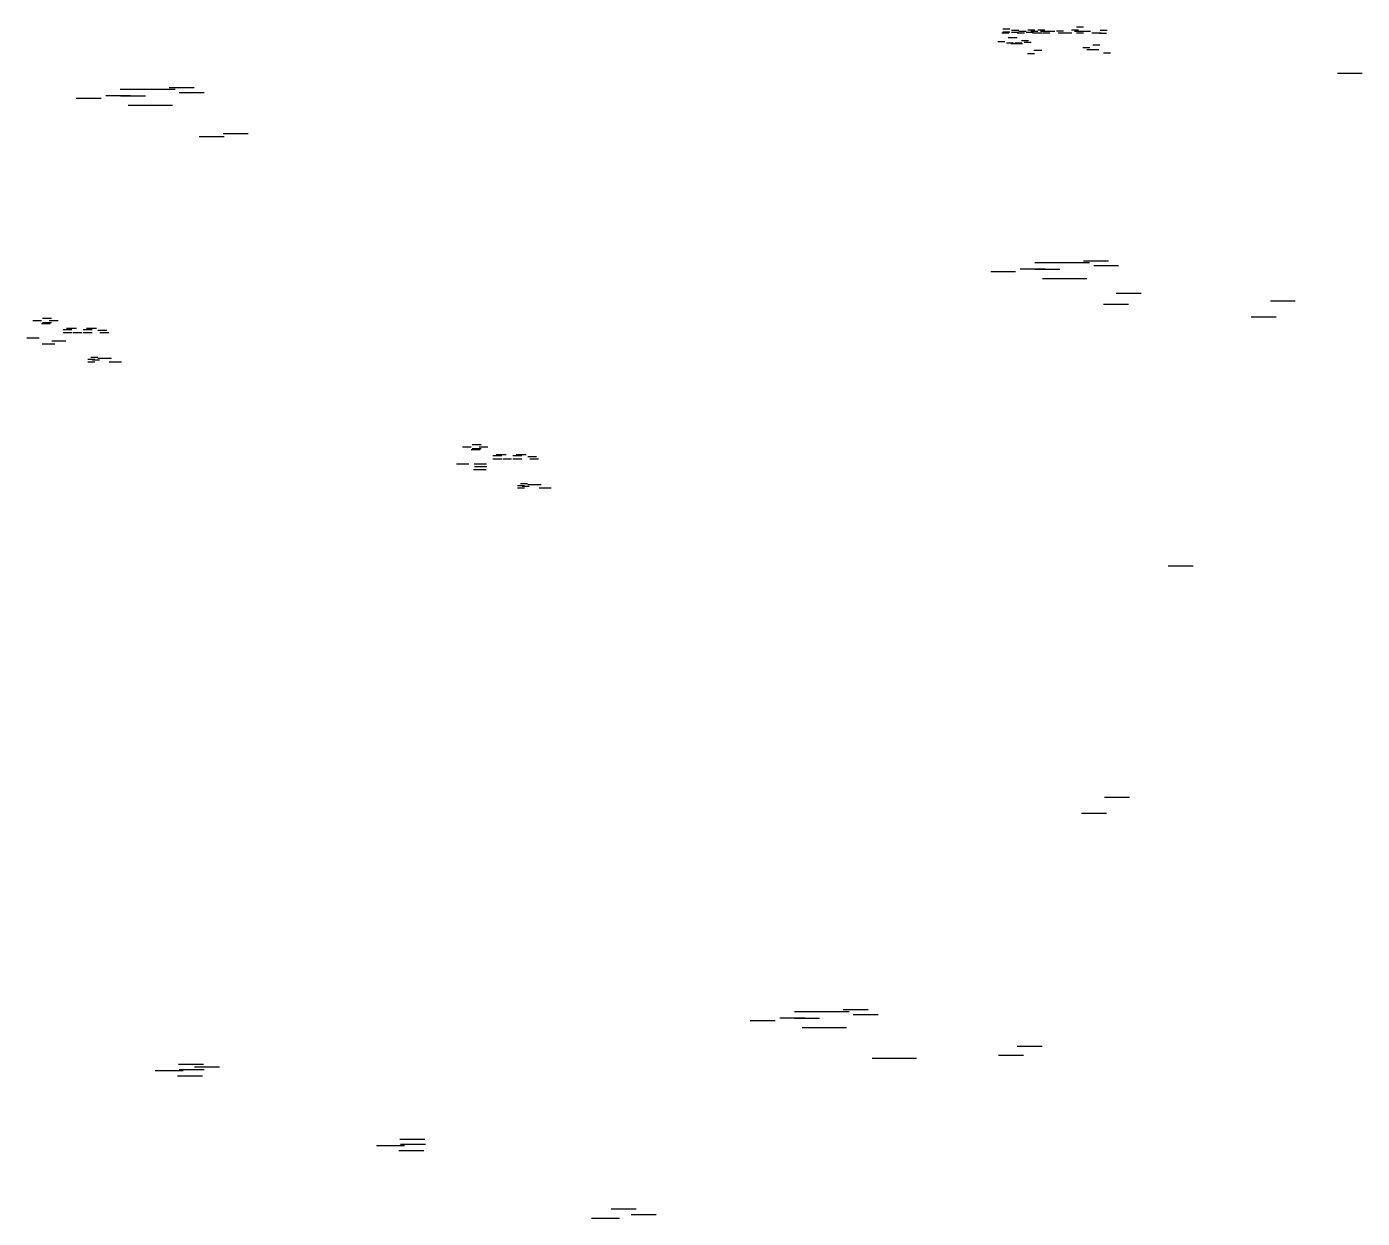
# Model space of a CAD drawing. Header units: metres. Extents: x 2661608.4 to 2661647.8, y 1209465.2 to 1209500.7.
# Drawn here: x 2661627.78 to 2661646.52, y 1209465.21 to 1209481.94 of the extents above; entities that cross this region are included whole.
import ezdxf

# ---------------------------------------------------------------- set-up
doc = ezdxf.new("R2010")
doc.units = ezdxf.units.M

msp = doc.modelspace()

# ---------------------------------------------------------------- linework, layer by layer
for p, q in [((2661642.505, 1209481.937), (2661642.605, 1209481.937)), ((2661641.458, 1209481.851), (2661641.558, 1209481.851)), ((2661641.471, 1209481.909), (2661641.571, 1209481.909)), ((2661641.471, 1209481.863), (2661641.571, 1209481.863)), ((2661641.547, 1209481.786), (2661641.647, 1209481.786)), ((2661641.573, 1209481.786), (2661641.673, 1209481.786)), ((2661641.596, 1209481.888), (2661641.696, 1209481.888)), ((2661641.597, 1209481.86), (2661641.697, 1209481.86)), ((2661641.675, 1209481.851), (2661641.775, 1209481.851)), ((2661641.7, 1209481.873), (2661641.8, 1209481.873)), ((2661641.733, 1209481.742), (2661641.833, 1209481.742)), ((2661641.802, 1209481.862), (2661641.902, 1209481.862)), ((2661641.823, 1209481.894), (2661641.923, 1209481.894)), ((2661641.864, 1209481.874), (2661641.964, 1209481.874)), ((2661641.891, 1209481.851), (2661641.991, 1209481.851)), ((2661641.922, 1209481.851), (2661642.022, 1209481.851)), ((2661641.963, 1209481.894), (2661642.063, 1209481.894)), ((2661642.003, 1209481.874), (2661642.103, 1209481.874)), ((2661642.031, 1209481.851), (2661642.131, 1209481.851)), ((2661642.104, 1209481.873), (2661642.204, 1209481.873)), ((2661642.226, 1209481.878), (2661642.326, 1209481.878)), ((2661642.249, 1209481.851), (2661642.349, 1209481.851)), ((2661642.34, 1209481.851), (2661642.44, 1209481.851)), ((2661642.437, 1209481.894), (2661642.537, 1209481.894)), ((2661642.477, 1209481.874), (2661642.577, 1209481.874)), ((2661642.505, 1209481.851), (2661642.605, 1209481.851)), ((2661642.531, 1209481.873), (2661642.631, 1209481.873)), ((2661642.601, 1209481.873), (2661642.701, 1209481.873)), ((2661642.723, 1209481.851), (2661642.823, 1209481.851)), ((2661642.754, 1209481.851), (2661642.854, 1209481.851)), ((2661642.829, 1209481.845), (2661642.929, 1209481.845)), ((2661642.839, 1209481.889), (2661642.939, 1209481.889)), ((2661641.402, 1209481.731), (2661641.502, 1209481.731)), ((2661641.525, 1209481.71), (2661641.625, 1209481.71)), ((2661641.585, 1209481.699), (2661641.685, 1209481.699)), ((2661641.642, 1209481.71), (2661641.742, 1209481.71)), ((2661641.647, 1209481.699), (2661641.747, 1209481.699)), ((2661641.773, 1209481.722), (2661641.873, 1209481.722)), ((2661641.819, 1209481.56), (2661641.919, 1209481.56)), ((2661641.907, 1209481.609), (2661642.007, 1209481.609)), ((2661641.92, 1209481.609), (2661642.02, 1209481.609)), ((2661642.594, 1209481.645), (2661642.694, 1209481.645)), ((2661642.652, 1209481.617), (2661642.752, 1209481.617)), ((2661642.722, 1209481.617), (2661642.822, 1209481.617)), ((2661642.734, 1209481.681), (2661642.834, 1209481.681)), ((2661642.886, 1209481.569), (2661642.986, 1209481.569)), ((2661646.167, 1209481.285), (2661646.517, 1209481.285)), ((2661629.09, 1209481.061), (2661629.44, 1209481.061)), ((2661629.239, 1209481.059), (2661629.589, 1209481.059)), ((2661629.511, 1209481.059), (2661629.861, 1209481.059)), ((2661629.776, 1209481.085), (2661630.126, 1209481.085)), ((2661629.917, 1209481.015), (2661630.267, 1209481.015)), ((2661628.473, 1209480.934), (2661628.823, 1209480.934)), ((2661628.886, 1209480.972), (2661629.236, 1209480.972)), ((2661629.094, 1209480.965), (2661629.444, 1209480.965)), ((2661629.2, 1209480.836), (2661629.55, 1209480.836)), ((2661629.472, 1209480.836), (2661629.822, 1209480.836)), ((2661630.533, 1209480.44), (2661630.883, 1209480.44)), ((2661630.197, 1209480.398), (2661630.547, 1209480.398)), ((2661641.92, 1209478.628), (2661642.27, 1209478.628)), ((2661642.069, 1209478.627), (2661642.419, 1209478.627)), ((2661642.341, 1209478.627), (2661642.691, 1209478.627)), ((2661642.607, 1209478.652), (2661642.957, 1209478.652)), ((2661642.748, 1209478.583), (2661643.098, 1209478.583)), ((2661641.303, 1209478.501), (2661641.653, 1209478.501)), ((2661641.717, 1209478.54), (2661642.067, 1209478.54)), ((2661641.924, 1209478.533), (2661642.274, 1209478.533)), ((2661642.031, 1209478.404), (2661642.381, 1209478.404)), ((2661642.302, 1209478.404), (2661642.652, 1209478.404)), ((2661643.064, 1209478.196), (2661643.414, 1209478.196)), ((2661642.888, 1209478.042), (2661643.238, 1209478.042)), ((2661645.227, 1209478.088), (2661645.577, 1209478.088)), ((2661627.862, 1209477.811), (2661627.987, 1209477.811)), ((2661627.999, 1209477.844), (2661628.124, 1209477.844)), ((2661628.094, 1209477.811), (2661628.219, 1209477.811)), ((2661644.959, 1209477.862), (2661645.309, 1209477.862)), ((2661627.983, 1209477.771), (2661628.108, 1209477.771)), ((2661627.999, 1209477.786), (2661628.124, 1209477.786)), ((2661628.287, 1209477.687), (2661628.412, 1209477.687)), ((2661628.287, 1209477.643), (2661628.412, 1209477.643)), ((2661628.335, 1209477.705), (2661628.46, 1209477.705)), ((2661628.351, 1209477.705), (2661628.476, 1209477.705)), ((2661628.426, 1209477.643), (2661628.551, 1209477.643)), ((2661628.569, 1209477.687), (2661628.694, 1209477.687)), ((2661628.569, 1209477.643), (2661628.694, 1209477.643)), ((2661628.617, 1209477.705), (2661628.742, 1209477.705)), ((2661628.632, 1209477.705), (2661628.757, 1209477.705)), ((2661628.777, 1209477.677), (2661628.902, 1209477.677)), ((2661628.805, 1209477.643), (2661628.93, 1209477.643)), ((2661627.778, 1209477.571), (2661627.953, 1209477.571)), ((2661627.996, 1209477.487), (2661628.171, 1209477.487)), ((2661628.132, 1209477.527), (2661628.307, 1209477.527)), ((2661628.154, 1209477.527), (2661628.329, 1209477.527)), ((2661628.634, 1209477.268), (2661628.734, 1209477.268)), ((2661628.676, 1209477.297), (2661628.776, 1209477.297)), ((2661628.7, 1209477.259), (2661628.8, 1209477.259)), ((2661628.777, 1209477.282), (2661628.877, 1209477.282)), ((2661628.79, 1209477.282), (2661628.89, 1209477.282)), ((2661628.855, 1209477.282), (2661628.955, 1209477.282)), ((2661628.868, 1209477.282), (2661628.968, 1209477.282)), ((2661628.634, 1209477.233), (2661628.734, 1209477.233)), ((2661628.936, 1209477.233), (2661629.036, 1209477.233)), ((2661629.007, 1209477.233), (2661629.107, 1209477.233)), ((2661633.891, 1209476.04), (2661634.016, 1209476.04)), ((2661634.013, 1209476), (2661634.138, 1209476)), ((2661634.029, 1209476.073), (2661634.154, 1209476.073)), ((2661634.029, 1209476.015), (2661634.154, 1209476.015)), ((2661634.124, 1209476.04), (2661634.249, 1209476.04)), ((2661634.365, 1209475.934), (2661634.49, 1209475.934)), ((2661634.38, 1209475.934), (2661634.505, 1209475.934)), ((2661634.646, 1209475.934), (2661634.771, 1209475.934)), ((2661634.662, 1209475.934), (2661634.787, 1209475.934)), ((2661633.808, 1209475.8), (2661633.983, 1209475.8)), ((2661634.054, 1209475.801), (2661634.229, 1209475.801)), ((2661634.059, 1209475.764), (2661634.234, 1209475.764)), ((2661634.317, 1209475.917), (2661634.442, 1209475.917)), ((2661634.317, 1209475.873), (2661634.442, 1209475.873)), ((2661634.456, 1209475.873), (2661634.581, 1209475.873)), ((2661634.598, 1209475.917), (2661634.723, 1209475.917)), ((2661634.598, 1209475.873), (2661634.723, 1209475.873)), ((2661634.807, 1209475.906), (2661634.932, 1209475.906)), ((2661634.835, 1209475.873), (2661634.96, 1209475.873)), ((2661634.047, 1209475.72), (2661634.222, 1209475.72)), ((2661634.664, 1209475.497), (2661634.764, 1209475.497)), ((2661634.664, 1209475.462), (2661634.764, 1209475.462)), ((2661634.706, 1209475.526), (2661634.806, 1209475.526)), ((2661634.729, 1209475.488), (2661634.829, 1209475.488)), ((2661634.807, 1209475.511), (2661634.907, 1209475.511)), ((2661634.82, 1209475.511), (2661634.92, 1209475.511)), ((2661634.885, 1209475.511), (2661634.985, 1209475.511)), ((2661634.897, 1209475.511), (2661634.997, 1209475.511)), ((2661634.966, 1209475.462), (2661635.066, 1209475.462)), ((2661635.037, 1209475.462), (2661635.137, 1209475.462)), ((2661643.794, 1209474.371), (2661644.144, 1209474.371)), ((2661642.899, 1209471.124), (2661643.249, 1209471.124)), ((2661642.576, 1209470.898), (2661642.926, 1209470.898)), ((2661638.548, 1209468.115), (2661638.898, 1209468.115)), ((2661638.697, 1209468.113), (2661639.047, 1209468.113)), ((2661638.969, 1209468.113), (2661639.319, 1209468.113)), ((2661639.234, 1209468.139), (2661639.584, 1209468.139)), ((2661639.375, 1209468.069), (2661639.725, 1209468.069)), ((2661637.93, 1209467.988), (2661638.28, 1209467.988)), ((2661638.344, 1209468.026), (2661638.694, 1209468.026)), ((2661638.551, 1209468.019), (2661638.901, 1209468.019)), ((2661638.658, 1209467.89), (2661639.008, 1209467.89)), ((2661638.93, 1209467.89), (2661639.28, 1209467.89)), ((2661641.413, 1209467.499), (2661641.763, 1209467.499)), ((2661641.675, 1209467.625), (2661642.025, 1209467.625)), ((2661629.908, 1209467.374), (2661630.258, 1209467.374)), ((2661630.134, 1209467.338), (2661630.484, 1209467.338)), ((2661639.638, 1209467.458), (2661639.988, 1209467.458)), ((2661639.91, 1209467.458), (2661640.26, 1209467.458)), ((2661629.578, 1209467.284), (2661629.928, 1209467.284)), ((2661629.622, 1209467.284), (2661629.972, 1209467.284)), ((2661629.894, 1209467.212), (2661630.244, 1209467.212)), ((2661629.916, 1209467.301), (2661630.266, 1209467.301)), ((2661632.685, 1209466.232), (2661633.035, 1209466.232)), ((2661632.729, 1209466.232), (2661633.079, 1209466.232)), ((2661633.014, 1209466.322), (2661633.364, 1209466.322)), ((2661633.023, 1209466.249), (2661633.373, 1209466.249)), ((2661633, 1209466.161), (2661633.35, 1209466.161)), ((2661635.978, 1209465.342), (2661636.328, 1209465.342)), ((2661636.259, 1209465.264), (2661636.609, 1209465.264)), ((2661635.703, 1209465.21), (2661636.053, 1209465.21)), ((2661635.747, 1209465.21), (2661636.097, 1209465.21))]:
    msp.add_line(p, q)

doc.saveas('drawing.dxf')
